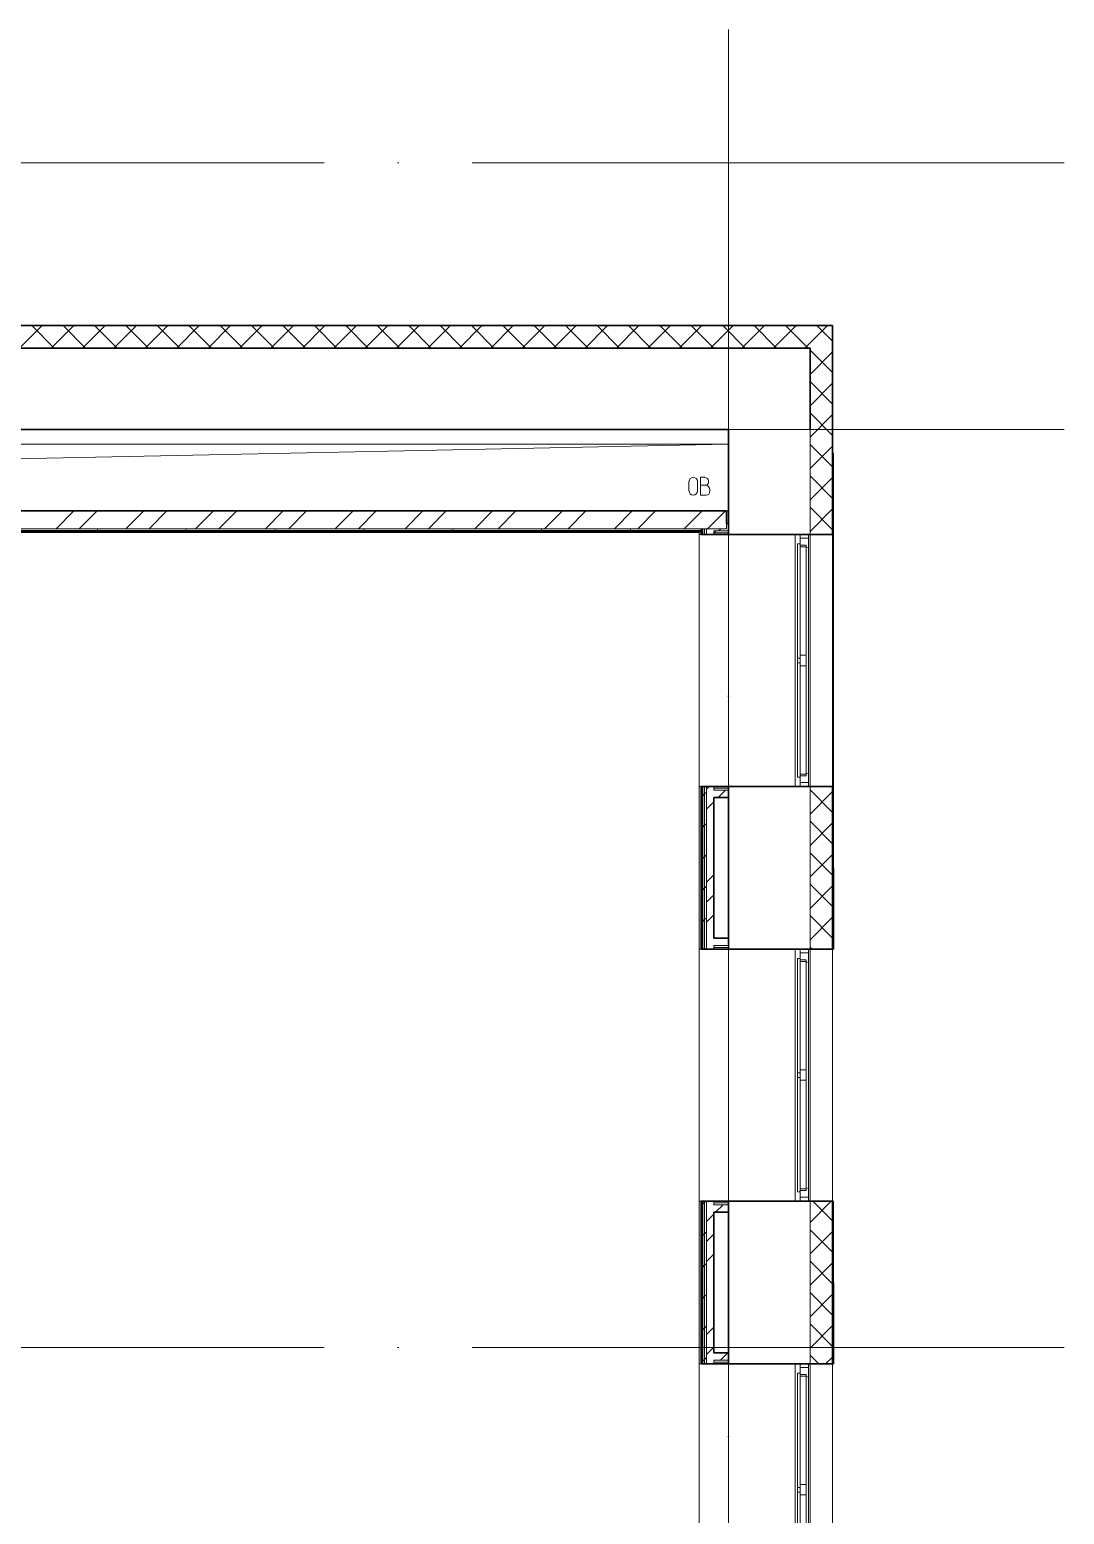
# Model space of a CAD drawing. Header units: millimetres. Extents: x -259793 to 503324, y -44556 to 93494.
# Drawn here: x 307025 to 314013, y -10289 to -263 of the extents above; entities that cross this region are included whole.
import ezdxf

# ---------------------------------------------------------------- set-up
doc = ezdxf.new("R2010")
doc.units = ezdxf.units.MM
doc.linetypes.add('ADSK_Линия сетки', pattern=[25, 20, -2.5, 0, -2.5])
for name, color, linetype, lineweight in [('_ Окна', 7, 'Continuous', 9), ('Ограждение', 252, 'Continuous', 9), ('Окна', 252, 'Continuous', 9), ('Оси', 252, 'Continuous', 9), ('Перекрытие', 252, 'Continuous', 18), ('Стены внутренние', 7, 'Continuous', 18), ('Стены наружные', 7, 'Continuous', 18), ('Стены штриховка', 7, 'Continuous', 9)]:
    doc.layers.add(name, color=color, linetype=linetype, lineweight=lineweight)

# ---------------------------------------------------------------- blocks, each defined once
blk = doc.blocks.new('3 этаж')
at = {"color": 251, "lineweight": 18, "true_color": 0x636466}
for p, q in [((305741, -3063), (311746, -3063)), ((305823, -3185), (311746, -3063)), ((311586, -3286), (311556, -3286)), ((311556, -3286), (311556, -3406)), ((311478, -3378), (311478, -3315)), ((311536, -3378), (311536, -3315)), ((311589, -3340), (311556, -3340)), ((311556, -3406), (311593, -3406)), ((311609, -3320), (311609, -3310)), ((311619, -3380), (311619, -3370))]:
    blk.add_line(p, q, dxfattribs=at)
for centre, radius, start, end in [((311507, -3315), 28.7, 0, 180), ((311586, -3310), 23.3, 0, 90), ((311507, -3378), 28.7, 180, 0), ((311589, -3320), 20, 270, 0), ((311589, -3370), 30, 0, 90), ((311593, -3380), 26.7, 270, 0)]:
    blk.add_arc(centre, radius, start, end, dxfattribs=at)
at = {"layer": '_ Окна', "color": 251, "true_color": 0x636466}
for p, q in [((312228, -3673), (312228, -3698)), ((312228, -3698), (312286, -3698)), ((312286, -3698), (312286, -3673)), ((312228, -5348), (312228, -5373)), ((312286, -5348), (312228, -5348)), ((312286, -5373), (312286, -5348)), ((312228, -6473), (312228, -6498)), ((312228, -6498), (312286, -6498)), ((312286, -6498), (312286, -6473)), ((312228, -8148), (312228, -8173)), ((312286, -8148), (312228, -8148)), ((312286, -8173), (312286, -8148)), ((312228, -9273), (312228, -9298)), ((312228, -9298), (312286, -9298)), ((312286, -9298), (312286, -9273))]:
    blk.add_line(p, q, dxfattribs=at)
at = {"layer": '_ Окна', "color": 251, "lineweight": 18, "true_color": 0x636466}
for p, q in [((312286, -3698), (312228, -3698)), ((312228, -3698), (312228, -3736)), ((312286, -3758), (312286, -3698)), ((312228, -3744), (312269, -3744)), ((312269, -3744), (312269, -3756)), ((312269, -3762), (312286, -3758)), ((312269, -5302), (312228, -5302)), ((312228, -5310), (312228, -5348)), ((312286, -5289), (312269, -5284)), ((312269, -5290), (312269, -5302)), ((312286, -5348), (312286, -5289)), ((312228, -5348), (312286, -5348)), ((312286, -6498), (312228, -6498)), ((312228, -6498), (312228, -6536)), ((312286, -6558), (312286, -6498)), ((312228, -6544), (312269, -6544)), ((312269, -6544), (312269, -6556)), ((312269, -6562), (312286, -6558)), ((312269, -8102), (312228, -8102)), ((312228, -8110), (312228, -8148)), ((312286, -8089), (312269, -8084)), ((312269, -8090), (312269, -8102)), ((312286, -8148), (312286, -8089)), ((312228, -8148), (312286, -8148)), ((312286, -9298), (312228, -9298)), ((312228, -9298), (312228, -9336)), ((312286, -9358), (312286, -9298)), ((312228, -9344), (312269, -9344)), ((312269, -9344), (312269, -9356)), ((312269, -9362), (312286, -9358))]:
    blk.add_line(p, q, dxfattribs=at)
at = {"layer": 'Ограждение', "color": 251, "true_color": 0x636466}
for p, q in [((305766, -3658), (311546, -3658)), ((311546, -11298), (311546, -3653)), ((311546, -3673), (311561, -3673)), ((311546, -5373), (311546, -3673)), ((311746, -5373), (311746, -3673)), ((312196, -5373), (312196, -3673)), ((311561, -5373), (311546, -5373)), ((311546, -6473), (311561, -6473)), ((311546, -8173), (311546, -6473)), ((311746, -8173), (311746, -6473)), ((312196, -8173), (312196, -6473)), ((311561, -8173), (311546, -8173)), ((311546, -9273), (311561, -9273)), ((311546, -10973), (311546, -9273)), ((311746, -10973), (311746, -9273)), ((312196, -10973), (312196, -9273))]:
    blk.add_line(p, q, dxfattribs=at)
at = {"layer": 'Окна', "color": 251, "true_color": 0x636466}
for p, q in [((312211, -3736), (312228, -3736)), ((312211, -4508), (312211, -3736)), ((312228, -3736), (312228, -4508)), ((312228, -3756), (312269, -3756)), ((312269, -3756), (312269, -4488)), ((312286, -5289), (312286, -3758)), ((312211, -4538), (312211, -4508)), ((312228, -4508), (312211, -4508)), ((312269, -4488), (312228, -4488)), ((312228, -4508), (312228, -4538)), ((312269, -4488), (312269, -4558)), ((312211, -4538), (312228, -4538)), ((312211, -5310), (312211, -4538)), ((312228, -4538), (312228, -5310)), ((312228, -4558), (312269, -4558)), ((312269, -4558), (312269, -5290)), ((312228, -5310), (312211, -5310)), ((312269, -5290), (312228, -5290)), ((312211, -6536), (312228, -6536)), ((312211, -7308), (312211, -6536)), ((312228, -6536), (312228, -7308)), ((312228, -6556), (312269, -6556)), ((312269, -6556), (312269, -7288)), ((312286, -8089), (312286, -6558)), ((312211, -7338), (312211, -7308)), ((312228, -7308), (312211, -7308)), ((312269, -7288), (312228, -7288)), ((312228, -7308), (312228, -7338)), ((312269, -7288), (312269, -7358)), ((312211, -7338), (312228, -7338)), ((312211, -8110), (312211, -7338)), ((312228, -7338), (312228, -8110)), ((312228, -7358), (312269, -7358)), ((312269, -7358), (312269, -8090)), ((312228, -8110), (312211, -8110)), ((312269, -8090), (312228, -8090)), ((312211, -9336), (312228, -9336)), ((312211, -10108), (312211, -9336)), ((312228, -9336), (312228, -10108)), ((312228, -9356), (312269, -9356)), ((312269, -9356), (312269, -10088)), ((312286, -10889), (312286, -9358)), ((312211, -10138), (312211, -10108)), ((312228, -10108), (312211, -10108)), ((312269, -10088), (312228, -10088)), ((312228, -10108), (312228, -10138)), ((312269, -10088), (312269, -10158)), ((312211, -10138), (312228, -10138)), ((312211, -10910), (312211, -10138)), ((312228, -10138), (312228, -10910)), ((312228, -10158), (312269, -10158)), ((312269, -10158), (312269, -10890))]:
    blk.add_line(p, q, dxfattribs=at)
at = {"layer": 'Оси', "color": 251, "linetype": 'ADSK_Линия сетки', "ltscale": 200, "true_color": 0x636466}
for p, q in [((311746, -263), (311746, -31390)), ((314013, -1163), (237074, -1163)), ((314013, -2963), (237074, -2963)), ((314013, -9163), (237074, -9163))]:
    blk.add_line(p, q, dxfattribs=at)
at = {"layer": 'Перекрытие', "color": 251, "true_color": 0x636466}
blk.add_line((305741, -3063), (311746, -3063), dxfattribs=at)
at = {"layer": 'Стены внутренние', "color": 251, "lineweight": 30, "true_color": 0x636466}
for p, q in [((312448, -2261), (305096, -2261)), ((312448, -3673), (312448, -2261)), ((312296, -2413), (305096, -2413)), ((312296, -2963), (312296, -2413)), ((305171, -2963), (311746, -2963)), ((311746, -2963), (311746, -3598)), ((311746, -3673), (312448, -3673)), ((312448, -5373), (311746, -5373)), ((312448, -6473), (312448, -5373)), ((311746, -5448), (311746, -6398)), ((311746, -6473), (312448, -6473)), ((312448, -8173), (311746, -8173)), ((312448, -9273), (312448, -8173)), ((311746, -8248), (311746, -9198)), ((311746, -9273), (312448, -9273))]:
    blk.add_line(p, q, dxfattribs=at)
at = {"layer": 'Стены внутренние', "color": 251, "linetype": 'Continuous', "lineweight": 9, "true_color": 0x636466}
for p, q in [((306957, -2413), (307107, -2263)), ((307191, -2413), (307041, -2263)), ((307170, -2413), (307320, -2263)), ((307403, -2413), (307253, -2263)), ((307382, -2413), (307532, -2263)), ((307615, -2413), (307465, -2263)), ((307594, -2413), (307744, -2263)), ((307827, -2413), (307677, -2263)), ((307735, -2263), (307734, -2261)), ((307806, -2413), (307956, -2263)), ((308039, -2413), (307889, -2263)), ((308018, -2413), (308168, -2263)), ((308252, -2413), (308102, -2263)), ((308230, -2413), (308380, -2263)), ((308238, -2261), (308237, -2263)), ((308464, -2413), (308314, -2263)), ((308322, -2263), (308320, -2261)), ((308442, -2413), (308592, -2263)), ((308676, -2413), (308526, -2263)), ((308654, -2413), (308804, -2263)), ((308888, -2413), (308738, -2263)), ((308867, -2413), (309017, -2263)), ((309100, -2413), (308950, -2263)), ((309079, -2413), (309229, -2263)), ((309312, -2413), (309162, -2263)), ((309291, -2413), (309441, -2263)), ((309524, -2413), (309374, -2263)), ((309503, -2413), (309653, -2263)), ((309737, -2413), (309587, -2263)), ((309646, -2261), (309645, -2263)), ((309715, -2413), (309865, -2263)), ((309949, -2413), (309799, -2263)), ((309927, -2413), (310077, -2263)), ((310161, -2413), (310011, -2263)), ((310139, -2413), (310289, -2263)), ((310373, -2413), (310223, -2263)), ((310352, -2413), (310502, -2263)), ((310585, -2413), (310435, -2263)), ((310564, -2413), (310714, -2263)), ((310797, -2413), (310647, -2263)), ((310776, -2413), (310926, -2263)), ((311009, -2413), (310859, -2263)), ((310988, -2413), (311138, -2263)), ((311221, -2413), (311071, -2263)), ((311137, -2263), (311136, -2261)), ((311200, -2413), (311350, -2263)), ((311434, -2413), (311284, -2263)), ((311412, -2413), (311562, -2263)), ((311646, -2413), (311496, -2263)), ((311624, -2413), (311774, -2263)), ((311858, -2413), (311708, -2263)), ((311836, -2413), (311986, -2263)), ((312070, -2413), (311920, -2263)), ((312049, -2413), (312199, -2263)), ((312282, -2413), (312132, -2263)), ((312193, -2263), (312192, -2261)), ((312296, -2378), (312411, -2263)), ((312344, -2263), (312343, -2263)), ((312446, -2365), (312344, -2263)), ((312261, -2413), (312296, -2378)), ((312446, -2577), (312296, -2427)), ((312296, -2591), (312446, -2441)), ((312446, -2502), (312448, -2502)), ((312446, -2789), (312296, -2639)), ((312296, -2803), (312446, -2653)), ((312446, -3001), (312296, -2851)), ((312296, -3015), (312446, -2865)), ((312446, -2909), (312448, -2909)), ((312446, -3214), (312296, -3064)), ((312296, -3227), (312446, -3077)), ((312446, -3426), (312296, -3276)), ((312296, -3439), (312446, -3289)), ((312446, -3315), (312448, -3315)), ((312446, -3638), (312296, -3488)), ((312296, -3651), (312446, -3501)), ((312446, -3620), (312448, -3620)), ((312446, -5547), (312296, -5397)), ((312296, -5560), (312446, -5410)), ((312425, -5373), (312424, -5375)), ((312446, -5759), (312296, -5609)), ((312446, -5550), (312448, -5550)), ((312296, -5772), (312446, -5622)), ((312448, -5753), (312446, -5749)), ((312446, -5971), (312296, -5821)), ((312296, -5985), (312446, -5835)), ((312446, -5855), (312448, -5855)), ((312446, -6183), (312296, -6033)), ((312296, -6197), (312446, -6047)), ((312446, -6395), (312296, -6245)), ((312296, -6409), (312446, -6259)), ((312446, -6261), (312448, -6261)), ((312312, -6473), (312296, -6458)), ((312395, -6473), (312393, -6471)), ((312445, -6471), (312446, -6471)), ((312296, -8318), (312438, -8175)), ((312446, -8305), (312315, -8173)), ((312446, -8517), (312296, -8367)), ((312296, -8530), (312446, -8380)), ((312446, -8497), (312448, -8497)), ((312446, -8729), (312296, -8579)), ((312296, -8742), (312446, -8592)), ((312446, -8941), (312296, -8791)), ((312296, -8954), (312446, -8804)), ((312446, -8903), (312448, -8903)), ((312446, -9153), (312296, -9003)), ((312296, -9167), (312446, -9017)), ((312354, -9273), (312296, -9215)), ((312446, -9208), (312448, -9208)), ((312403, -9271), (312446, -9229))]:
    blk.add_line(p, q, dxfattribs=at)
at = {"layer": 'Стены внутренние', "color": 251, "true_color": 0x636466}
for p, q in [((312296, -2963), (312296, -6473)), ((312448, -3673), (312448, -5373)), ((312296, -18313), (312296, -5373)), ((312448, -6473), (312448, -8173)), ((312448, -9273), (312448, -10973))]:
    blk.add_line(p, q, dxfattribs=at)
at = {"layer": 'Стены наружные', "color": 251, "true_color": 0x636466}
for p, q in [((312448, -3123), (312453, -3123)), ((312453, -3123), (312453, -5923)), ((311746, -3513), (311731, -3513)), ((312453, -3673), (312448, -3673)), ((312448, -5373), (312453, -5373)), ((312453, -5922), (312448, -5922)), ((312448, -8173), (312453, -8173)), ((312453, -8173), (312453, -8723))]:
    blk.add_line(p, q, dxfattribs=at)
at = {"layer": 'Стены наружные', "color": 251, "lineweight": 30, "true_color": 0x636466}
for p, q in [((311731, -3513), (305491, -3513)), ((311731, -3598), (311731, -3513)), ((311746, -3598), (311731, -3598)), ((311746, -3673), (311746, -3598)), ((311566, -3648), (305756, -3648)), ((305761, -3653), (311561, -3653)), ((311561, -3633), (311561, -3648)), ((311561, -3653), (311561, -3673)), ((311561, -3673), (311746, -3673)), ((311746, -5373), (311561, -5373)), ((311561, -5373), (311561, -6473)), ((311746, -5448), (311746, -5373)), ((311646, -6398), (311646, -5448)), ((311646, -5448), (311746, -5448)), ((312453, -5923), (312448, -5923)), ((312453, -6473), (312453, -5923)), ((311746, -6398), (311646, -6398)), ((311746, -6473), (311746, -6398)), ((311561, -6473), (311746, -6473)), ((312448, -6473), (312453, -6473)), ((311746, -8173), (311561, -8173)), ((311561, -8173), (311561, -9273)), ((311746, -8248), (311746, -8173)), ((311646, -9198), (311646, -8248)), ((311646, -8248), (311746, -8248)), ((312448, -8723), (312448, -9273)), ((312453, -8723), (312448, -8723)), ((312453, -9273), (312453, -8723)), ((311746, -9198), (311646, -9198)), ((311746, -9273), (311746, -9198)), ((311561, -9273), (311746, -9273)), ((312448, -9273), (312453, -9273))]:
    blk.add_line(p, q, dxfattribs=at)
at = {"layer": 'Стены наружные', "color": 251, "linetype": 'Continuous', "lineweight": 9, "true_color": 0x636466}
for p, q in [((307203, -3633), (307323, -3513)), ((307360, -3633), (307480, -3513)), ((307675, -3633), (307795, -3513)), ((307832, -3633), (307952, -3513)), ((308146, -3633), (308266, -3513)), ((308303, -3633), (308423, -3513)), ((308618, -3633), (308738, -3513)), ((308775, -3633), (308895, -3513)), ((309089, -3633), (309209, -3513)), ((309246, -3633), (309366, -3513)), ((309561, -3633), (309681, -3513)), ((309718, -3633), (309838, -3513)), ((310032, -3633), (310152, -3513)), ((310189, -3633), (310309, -3513)), ((310503, -3633), (310623, -3513)), ((310661, -3633), (310781, -3513)), ((310975, -3633), (311095, -3513)), ((311132, -3633), (311252, -3513)), ((311446, -3633), (311566, -3513)), ((311604, -3633), (311724, -3513)), ((307061, -3653), (307066, -3648)), ((307132, -3653), (307137, -3648)), ((307202, -3653), (307207, -3648)), ((307273, -3653), (307278, -3648)), ((307344, -3653), (307349, -3648)), ((307414, -3653), (307419, -3648)), ((307482, -3648), (307482, -3633)), ((307485, -3653), (307490, -3648)), ((307556, -3653), (307561, -3648)), ((307627, -3653), (307632, -3648)), ((307697, -3653), (307702, -3648)), ((307768, -3653), (307773, -3648)), ((307839, -3653), (307844, -3648)), ((307909, -3653), (307914, -3648)), ((307980, -3653), (307985, -3648)), ((308051, -3653), (308056, -3648)), ((308082, -3648), (308082, -3633)), ((308122, -3653), (308127, -3648)), ((308192, -3653), (308197, -3648)), ((308263, -3653), (308268, -3648)), ((308334, -3653), (308339, -3648)), ((308404, -3653), (308409, -3648)), ((308475, -3653), (308480, -3648)), ((308546, -3653), (308551, -3648)), ((308617, -3653), (308622, -3648)), ((308682, -3648), (308682, -3633)), ((308687, -3653), (308692, -3648)), ((308758, -3653), (308763, -3648)), ((308829, -3653), (308834, -3648)), ((308899, -3653), (308904, -3648)), ((308970, -3653), (308975, -3648)), ((309041, -3653), (309046, -3648)), ((309112, -3653), (309117, -3648)), ((309182, -3653), (309187, -3648)), ((309253, -3653), (309258, -3648)), ((309282, -3648), (309282, -3633)), ((309324, -3653), (309329, -3648)), ((309394, -3653), (309399, -3648)), ((309465, -3653), (309470, -3648)), ((309536, -3653), (309541, -3648)), ((309607, -3653), (309612, -3648)), ((309677, -3653), (309682, -3648)), ((309748, -3653), (309753, -3648)), ((309819, -3653), (309824, -3648)), ((309882, -3648), (309882, -3633)), ((309889, -3653), (309894, -3648)), ((309960, -3653), (309965, -3648)), ((310031, -3653), (310036, -3648)), ((310101, -3653), (310106, -3648)), ((310172, -3653), (310177, -3648)), ((310243, -3653), (310248, -3648)), ((310314, -3653), (310319, -3648)), ((310384, -3653), (310389, -3648)), ((310455, -3653), (310460, -3648)), ((310482, -3648), (310482, -3633)), ((310526, -3653), (310531, -3648)), ((310596, -3653), (310601, -3648)), ((310667, -3653), (310672, -3648)), ((310738, -3653), (310743, -3648)), ((310809, -3653), (310814, -3648)), ((310879, -3653), (310884, -3648)), ((310950, -3653), (310955, -3648)), ((311021, -3653), (311026, -3648)), ((311082, -3648), (311082, -3633)), ((311091, -3653), (311096, -3648)), ((311162, -3653), (311167, -3648)), ((311233, -3653), (311238, -3648)), ((311304, -3653), (311309, -3648)), ((311374, -3653), (311379, -3648)), ((311445, -3653), (311450, -3648)), ((311516, -3653), (311521, -3648)), ((311646, -3665), (311650, -3661)), ((311650, -3661), (311662, -3648)), ((311678, -3648), (311693, -3633)), ((311561, -5376), (311563, -5373)), ((311583, -5424), (311596, -5412)), ((311596, -5392), (311615, -5373)), ((311675, -5448), (311725, -5398)), ((311561, -5447), (311566, -5442)), ((311561, -5518), (311566, -5513)), ((311566, -5442), (311571, -5437)), ((311571, -5437), (311583, -5424)), ((311596, -5527), (311646, -5477)), ((311561, -5588), (311566, -5583)), ((311561, -5659), (311566, -5654)), ((311571, -5649), (311583, -5636)), ((311583, -5636), (311596, -5624)), ((311561, -5730), (311566, -5725)), ((311561, -5800), (311566, -5795)), ((311561, -5871), (311566, -5866)), ((311566, -5866), (311571, -5861)), ((311571, -5861), (311583, -5849)), ((311583, -5849), (311596, -5836)), ((311561, -5942), (311566, -5937)), ((311561, -6013), (311566, -6008)), ((311596, -6021), (311646, -5971)), ((312453, -5965), (312450, -5959)), ((311561, -6083), (311566, -6078)), ((311571, -6073), (311583, -6061)), ((311583, -6061), (311596, -6048)), ((311596, -6156), (311646, -6106)), ((311561, -6154), (311566, -6149)), ((311561, -6225), (311566, -6220)), ((311561, -6295), (311566, -6290)), ((311566, -6290), (311571, -6285)), ((311571, -6285), (311583, -6273)), ((311583, -6273), (311596, -6260)), ((311596, -6291), (311646, -6241)), ((312448, -6261), (312453, -6261)), ((311561, -6366), (311566, -6361)), ((311561, -6437), (311566, -6432)), ((311595, -6473), (311596, -6472)), ((311561, -8205), (311566, -8200)), ((311571, -8195), (311583, -8182)), ((311583, -8182), (311592, -8173)), ((311658, -8248), (311708, -8198)), ((311561, -8275), (311566, -8270)), ((311596, -8311), (311646, -8261)), ((311561, -8346), (311566, -8341)), ((311561, -8417), (311566, -8412)), ((311566, -8412), (311571, -8407)), ((311571, -8407), (311583, -8394)), ((311583, -8394), (311596, -8382)), ((311596, -8446), (311646, -8396)), ((311561, -8487), (311566, -8482)), ((311561, -8558), (311566, -8553)), ((311571, -8619), (311583, -8606)), ((311583, -8606), (311596, -8594)), ((311596, -8581), (311646, -8531)), ((311561, -8629), (311566, -8624)), ((311561, -8700), (311566, -8695)), ((311561, -8770), (311566, -8765)), ((311571, -8831), (311583, -8818)), ((311583, -8818), (311596, -8806)), ((311561, -8841), (311566, -8836)), ((311561, -8912), (311566, -8907)), ((311566, -8836), (311571, -8831)), ((312448, -8903), (312453, -8903)), ((311561, -8982), (311566, -8977)), ((311583, -9031), (311596, -9018)), ((311561, -9053), (311566, -9048)), ((311561, -9124), (311566, -9119)), ((311571, -9043), (311583, -9031)), ((311596, -9074), (311646, -9024)), ((311561, -9194), (311566, -9189)), ((311596, -9209), (311646, -9159)), ((311691, -9248), (311741, -9198)), ((312448, -9208), (312453, -9208)), ((311561, -9265), (311566, -9260)), ((311566, -9260), (311571, -9255)), ((311571, -9255), (311583, -9243)), ((311583, -9243), (311596, -9230))]:
    blk.add_line(p, q, dxfattribs=at)
at = {"layer": 'Стены штриховка', "color": 251, "true_color": 0x636466}
for p, q in [((312448, -2263), (305098, -2263)), ((312446, -3671), (312446, -2261)), ((311731, -3598), (311731, -3633)), ((305741, -3633), (311566, -3633)), ((311731, -3633), (311566, -3633)), ((311566, -3673), (311566, -3633)), ((311571, -3673), (311571, -3633)), ((311583, -3673), (311583, -3633)), ((311596, -3673), (311596, -3633)), ((311646, -3648), (311746, -3648)), ((311646, -3648), (311646, -3673)), ((311646, -3661), (311746, -3661)), ((312372, -3671), (312372, -3673)), ((312372, -3671), (312446, -3671)), ((311566, -5373), (311566, -6473)), ((311571, -6473), (311571, -5373)), ((311583, -6473), (311583, -5373)), ((311596, -6473), (311596, -5373)), ((311646, -5373), (311646, -5398)), ((311646, -5386), (311746, -5386)), ((311646, -5398), (311746, -5398)), ((312372, -5373), (312372, -5375)), ((312446, -5375), (312372, -5375)), ((312446, -6471), (312446, -5375)), ((311646, -6448), (311746, -6448)), ((311646, -6448), (311646, -6473)), ((311646, -6461), (311746, -6461)), ((312372, -6471), (312372, -6473)), ((312372, -6471), (312446, -6471)), ((311566, -8173), (311566, -9273)), ((311571, -9273), (311571, -8173)), ((311583, -9273), (311583, -8173)), ((311596, -9273), (311596, -8173)), ((311646, -8173), (311646, -8198)), ((311646, -8186), (311746, -8186)), ((311646, -8198), (311746, -8198)), ((312372, -8173), (312372, -8175)), ((312446, -8175), (312372, -8175)), ((312446, -9271), (312446, -8175)), ((311646, -9248), (311746, -9248)), ((311646, -9248), (311646, -9273)), ((311646, -9261), (311746, -9261)), ((312372, -9271), (312372, -9273)), ((312372, -9271), (312446, -9271))]:
    blk.add_line(p, q, dxfattribs=at)

msp = doc.modelspace()

# ---------------------------------------------------------------- block references
msp.add_blockref('3 этаж', (0, 0))

doc.saveas('drawing.dxf')
